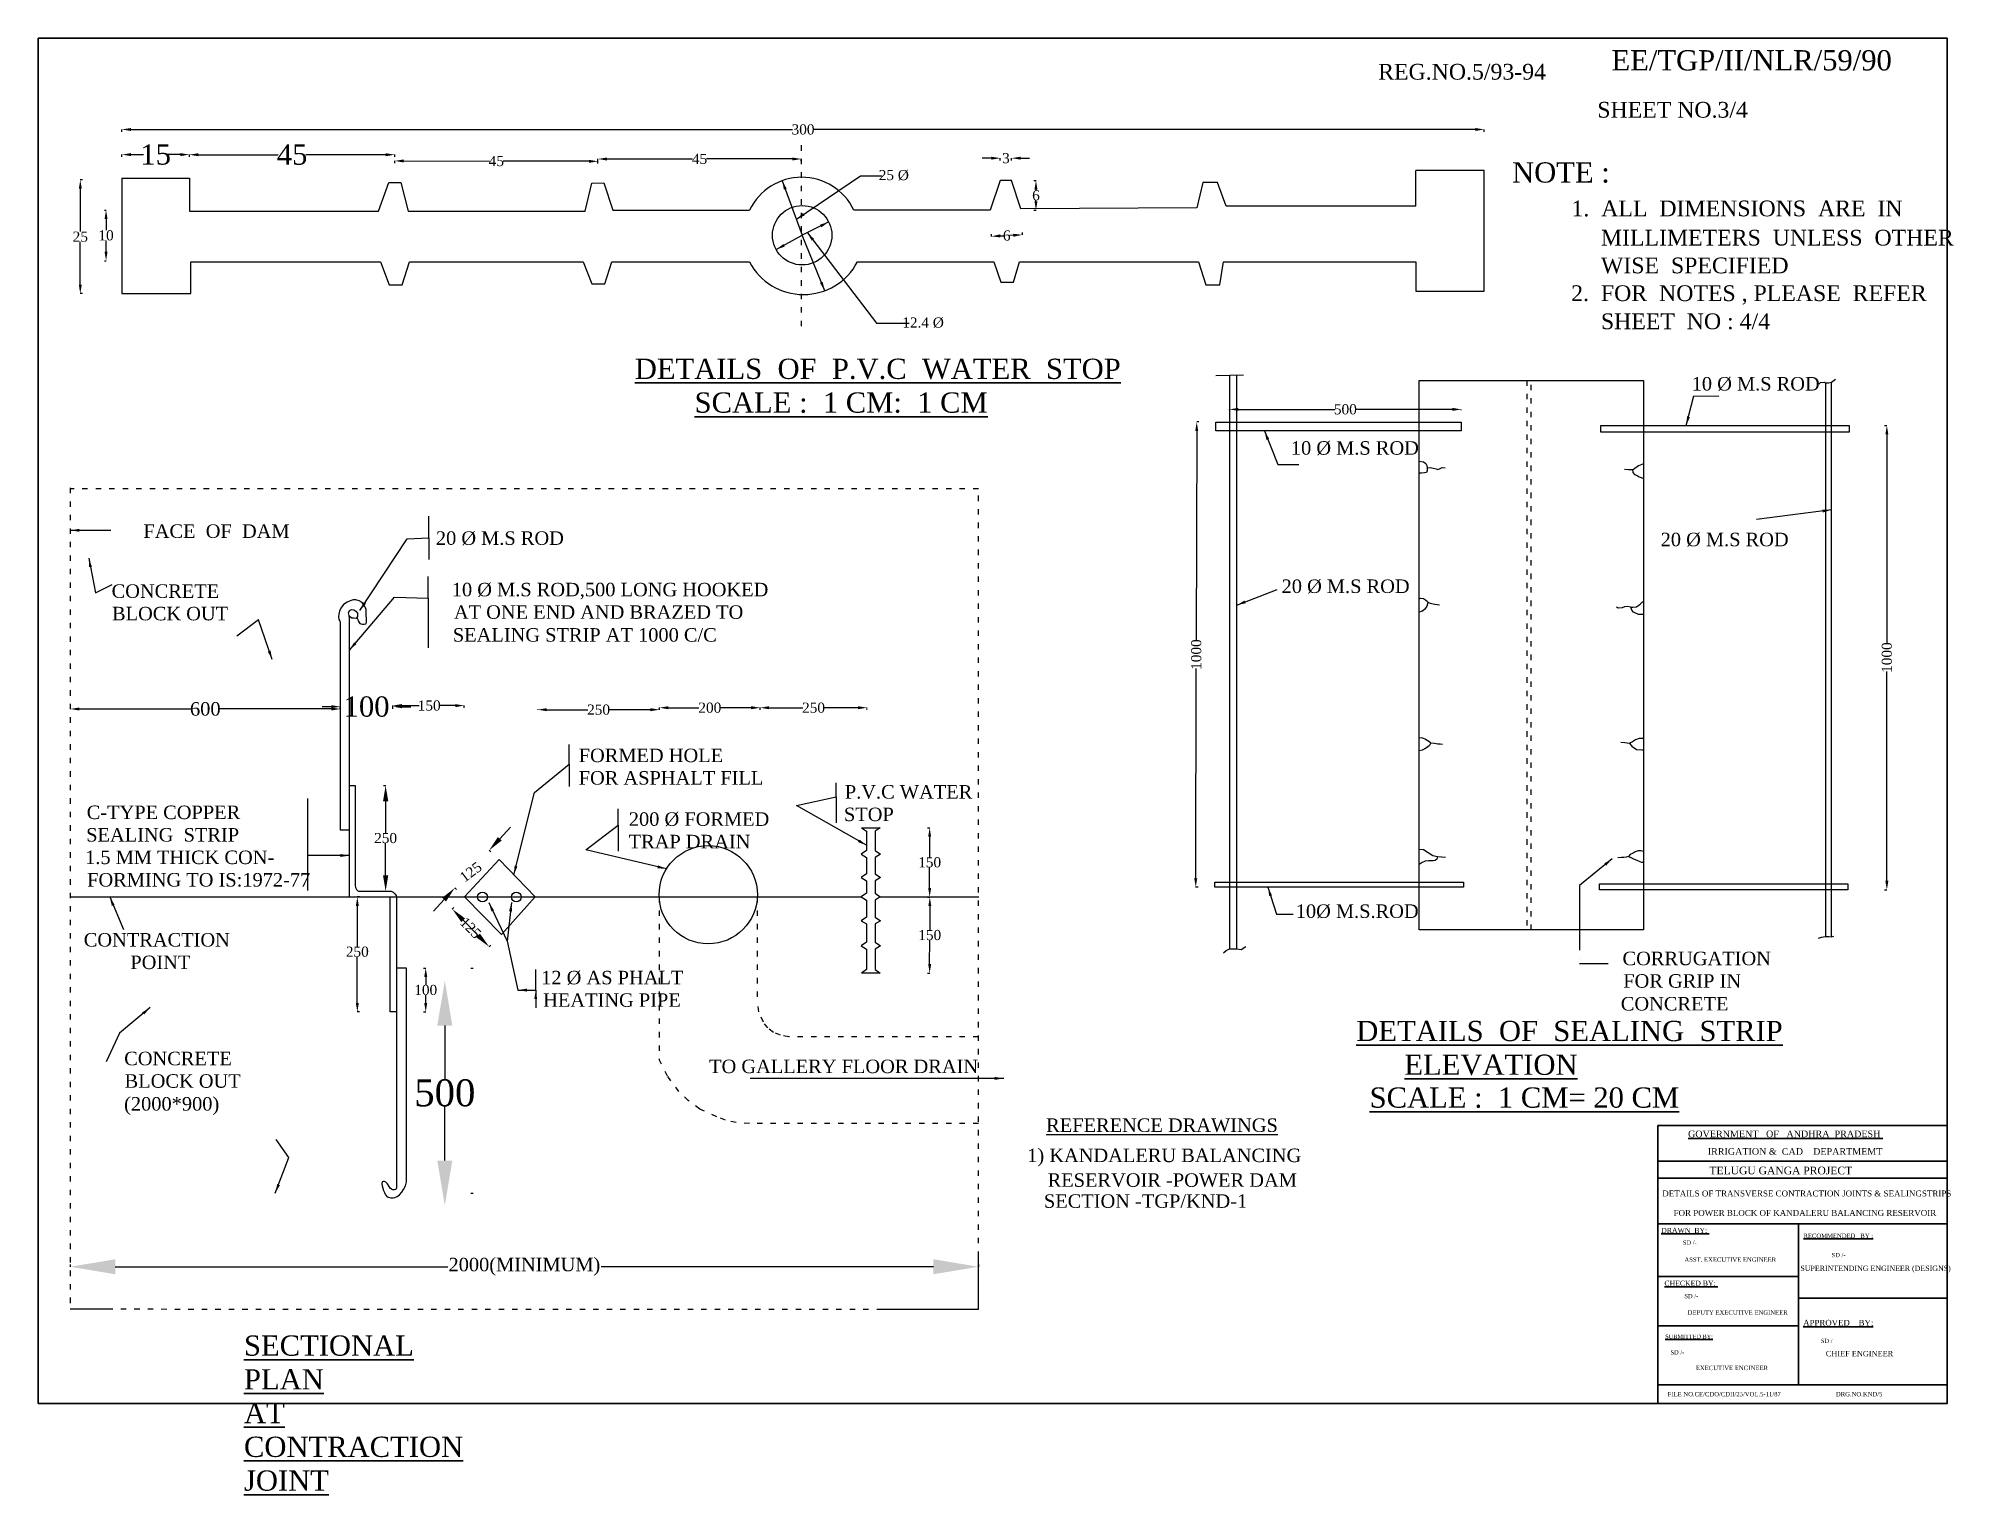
# Model space of a CAD drawing. Header units: millimetres. Extents: x 103 to 4360, y -150 to 3088.
import ezdxf

# ---------------------------------------------------------------- set-up
doc = ezdxf.new("R2010")
doc.units = ezdxf.units.MM
doc.header["$MEASUREMENT"] = 0
doc.linetypes.add('ACAD_ISO03W100', pattern=[30, 12, -18])
doc.linetypes.add('ACAD_ISO04W100', pattern=[30, 24, -3, 0, -3])
for name, color, linetype in [('DIM', 5, 'Continuous'), ('DO LINE', 3, 'Continuous'), ('DWG.LINE', 10, 'Continuous'), ('TEXT', 7, 'Continuous')]:
    doc.layers.add(name, color=color, linetype=linetype)
doc.layers.add('TITLE', color=7, linetype='Continuous', lineweight=30)
doc.styles.get("Standard").update_dxf_attribs({"font": 'times.ttf', "height": 45})
doc.dimstyles.get("Standard").update_dxf_attribs({"dimtxt": 45, "dimasz": 20, "dimexe": 0.18, "dimexo": 0.0625, "dimgap": 0.09, "dimtad": 0, "dimtih": 1, "dimtoh": 1, "dimdec": 0, "dimzin": 0, "dimdsep": 46, "dimtxsty": 'Standard', "dimcen": 300, "dimclrd": 5, "dimclre": 5, "dimclrt": 4, "dimadec": 0, "dimazin": 0, "dimtfac": 1, "dimtdec": 0, "dimtofl": 0, "dimtmove": 0, "dimatfit": 3, "dimfxl": 0, "dimtolj": 1, "dimtzin": 0, "dimarcsym": 0})

# ---------------------------------------------------------------- blocks, each defined once
blk = doc.blocks.new('*D2')
at = {"layer": 'Defpoints', "color": 0, "ltscale": 0.2}
for p in [(899.7, 1021), (899.7, 923.6), (964.4, 923.6)]:
    blk.add_point(p, dxfattribs=at)
at = {"layer": 'DIM', "color": 5, "lineweight": -2, "ltscale": 0.2}
for p, q in [((959.4, 1021), (964.6, 1021)), ((964.4, 1001), (964.4, 983.8)), ((964.4, 943.6), (964.4, 960.8)), ((959.4, 923.6), (964.6, 923.6))]:
    blk.add_line(p, q, dxfattribs=at)
at = {"layer": 'DIM', "color": 5, "ltscale": 0.2}
for points in [[(961.1, 1001), (967.8, 1001), (964.4, 1021)], [(961.1, 943.6), (967.8, 943.6), (964.4, 923.6)]]:
    blk.add_solid(points, dxfattribs=at)
at = {"layer": 'DIM', "color": 4, "ltscale": 0.2, "insert": (964.4, 972.3), "char_height": 45, "attachment_point": 5}
blk.add_mtext('\\A1;{\\H0.5x;100}', dxfattribs=at)
blk = doc.blocks.new('*D3')
at = {"layer": 'Defpoints', "color": 0, "ltscale": 0.2}
for p in [(812.4, 1179.1), (885.5, 1179.1), (885.5, 923.6)]:
    blk.add_point(p, dxfattribs=at)
at = {"layer": 'DIM', "color": 5, "lineweight": -2, "ltscale": 0.2}
for p, q in [((817.4, 1179.1), (812.3, 1179.1)), ((812.4, 1159.1), (812.4, 1068.9)), ((812.4, 943.6), (812.4, 1045.8)), ((817.4, 923.6), (812.3, 923.6))]:
    blk.add_line(p, q, dxfattribs=at)
at = {"layer": 'DIM', "color": 5, "ltscale": 0.2}
for points in [[(809.1, 1159.1), (815.8, 1159.1), (812.4, 1179.1)], [(809.1, 943.6), (815.8, 943.6), (812.4, 923.6)]]:
    blk.add_solid(points, dxfattribs=at)
at = {"layer": 'DIM', "color": 4, "ltscale": 0.2, "insert": (812.4, 1057.4), "char_height": 45, "attachment_point": 5}
blk.add_mtext('\\A1;{\\H0.5x;250}', dxfattribs=at)
blk = doc.blocks.new('*D4')
at = {"layer": 'Defpoints', "color": 0, "ltscale": 0.2}
for p in [(174.5, 1598.6), (774.6, 1598.6), (774.6, 1597)]:
    blk.add_point(p, dxfattribs=at)
at = {"layer": 'DIM', "color": 5, "lineweight": -2, "ltscale": 0.2}
for p, q in [((174.5, 1598.5), (174.5, 1596.8)), ((194.5, 1597), (443, 1597)), ((754.6, 1597), (506.1, 1597)), ((774.6, 1598.5), (774.6, 1596.8))]:
    blk.add_line(p, q, dxfattribs=at)
at = {"layer": 'DIM', "color": 5, "ltscale": 0.2}
for points in [[(194.5, 1600.3), (194.5, 1593.7), (174.5, 1597)], [(754.6, 1600.3), (754.6, 1593.7), (774.6, 1597)]]:
    blk.add_solid(points, dxfattribs=at)
at = {"layer": 'DIM', "color": 4, "ltscale": 0.2, "insert": (474.5, 1597), "char_height": 45, "attachment_point": 5}
blk.add_mtext('\\A1;{\\H0.6667x;600}', dxfattribs=at)
blk = doc.blocks.new('*D5')
at = {"layer": 'Defpoints', "color": 0, "ltscale": 0.2}
for p in [(891.5, 1597.5), (1050.1, 1604.6), (1050.1, 1597.5)]:
    blk.add_point(p, dxfattribs=at)
at = {"layer": 'DIM', "color": 5, "lineweight": -2, "ltscale": 0.2}
for p, q in [((891.5, 1599.6), (891.5, 1604.7)), ((911.5, 1604.6), (949.6, 1604.6)), ((1030.1, 1604.6), (994.6, 1604.6)), ((1050.1, 1599.6), (1050.1, 1604.7))]:
    blk.add_line(p, q, dxfattribs=at)
at = {"layer": 'DIM', "color": 5, "ltscale": 0.2}
for points in [[(911.5, 1607.9), (911.5, 1601.2), (891.5, 1604.6)], [(1030.1, 1607.9), (1030.1, 1601.2), (1050.1, 1604.6)]]:
    blk.add_solid(points, dxfattribs=at)
at = {"layer": 'DIM', "color": 4, "ltscale": 0.2, "insert": (972.1, 1604.6), "char_height": 45, "attachment_point": 5}
blk.add_mtext('\\A1;{\\H0.5x;150}', dxfattribs=at)
blk = doc.blocks.new('*D6')
at = {"layer": 'Defpoints', "color": 0, "ltscale": 0.2}
for p in [(1213.3, 1595.5), (1483.9, 1595.5), (1483.9, 1595.5)]:
    blk.add_point(p, dxfattribs=at)
at = {"layer": 'DIM', "color": 5, "lineweight": -2, "ltscale": 0.2}
for p, q in [((1213.3, 1595.5), (1213.3, 1595.7)), ((1233.3, 1595.5), (1324.6, 1595.5)), ((1463.9, 1595.5), (1372.7, 1595.5)), ((1483.9, 1595.5), (1483.9, 1595.7))]:
    blk.add_line(p, q, dxfattribs=at)
at = {"layer": 'DIM', "color": 5, "ltscale": 0.2}
for points in [[(1233.3, 1598.8), (1233.3, 1592.1), (1213.3, 1595.5)], [(1463.9, 1598.8), (1463.9, 1592.1), (1483.9, 1595.5)]]:
    blk.add_solid(points, dxfattribs=at)
at = {"layer": 'DIM', "color": 4, "ltscale": 0.2, "insert": (1348.6, 1595.5), "char_height": 45, "attachment_point": 5}
blk.add_mtext('\\A1;{\\H0.5x;250}', dxfattribs=at)
blk = doc.blocks.new('*D7')
at = {"layer": 'Defpoints', "color": 0, "ltscale": 0.2}
for p in [(1483.9, 1595.5), (1707.7, 1599.8), (1707.7, 1595.5)]:
    blk.add_point(p, dxfattribs=at)
at = {"layer": 'DIM', "color": 5, "lineweight": -2, "ltscale": 0.2}
for p, q in [((1483.9, 1595.5), (1483.9, 1600)), ((1503.9, 1599.8), (1571.7, 1599.8)), ((1687.7, 1599.8), (1619.9, 1599.8)), ((1707.7, 1595.5), (1707.7, 1600))]:
    blk.add_line(p, q, dxfattribs=at)
at = {"layer": 'DIM', "color": 5, "ltscale": 0.2}
for points in [[(1503.9, 1603.2), (1503.9, 1596.5), (1483.9, 1599.8)], [(1687.7, 1603.2), (1687.7, 1596.5), (1707.7, 1599.8)]]:
    blk.add_solid(points, dxfattribs=at)
at = {"layer": 'DIM', "color": 4, "ltscale": 0.2, "insert": (1595.8, 1599.8), "char_height": 45, "attachment_point": 5}
blk.add_mtext('\\A1;{\\H0.5x;200}', dxfattribs=at)
blk = doc.blocks.new('*D8')
at = {"layer": 'Defpoints', "color": 0, "ltscale": 0.2}
for p in [(1707.7, 1595.5), (1945, 1599.8), (1945, 1595.5)]:
    blk.add_point(p, dxfattribs=at)
at = {"layer": 'DIM', "color": 5, "lineweight": 13, "ltscale": 0.2}
for p, q in [((1707.7, 1595.5), (1707.7, 1600)), ((1945, 1595.5), (1945, 1600))]:
    blk.add_line(p, q, dxfattribs=at)
at = {"layer": 'DIM', "color": 5, "lineweight": -2, "ltscale": 0.2}
for p, q in [((1727.7, 1599.8), (1802.3, 1599.8)), ((1925, 1599.8), (1850.4, 1599.8))]:
    blk.add_line(p, q, dxfattribs=at)
at = {"layer": 'DIM', "color": 5, "ltscale": 0.2}
for points in [[(1727.7, 1603.2), (1727.7, 1596.5), (1707.7, 1599.8)], [(1925, 1603.2), (1925, 1596.5), (1945, 1599.8)]]:
    blk.add_solid(points, dxfattribs=at)
at = {"layer": 'DIM', "color": 4, "ltscale": 0.2, "insert": (1826.3, 1599.8), "char_height": 45, "attachment_point": 5}
blk.add_mtext('\\A1;{\\H0.5x;250}', dxfattribs=at)
blk = doc.blocks.new('*D9')
at = {"layer": 'Defpoints', "color": 0, "ltscale": 0.2}
for p in [(1974.2, 1333), (1974.2, 1179.1), (2084.4, 1179.1)]:
    blk.add_point(p, dxfattribs=at)
at = {"layer": 'DIM', "color": 5, "lineweight": -2, "ltscale": 0.2}
for p, q in [((2079.4, 1333), (2084.6, 1333)), ((2084.4, 1313), (2084.4, 1267.6)), ((2084.4, 1199.1), (2084.4, 1244.5)), ((2079.4, 1179.1), (2084.6, 1179.1))]:
    blk.add_line(p, q, dxfattribs=at)
at = {"layer": 'DIM', "color": 5, "ltscale": 0.2}
for points in [[(2081.1, 1313), (2087.7, 1313), (2084.4, 1333)], [(2081.1, 1199.1), (2087.7, 1199.1), (2084.4, 1179.1)]]:
    blk.add_solid(points, dxfattribs=at)
at = {"layer": 'DIM', "color": 4, "ltscale": 0.2, "insert": (2084.4, 1256.1), "char_height": 45, "attachment_point": 5}
blk.add_mtext('\\A1;{\\H0.5x;150}', dxfattribs=at)
blk = doc.blocks.new('*D10')
at = {"layer": 'Defpoints', "color": 0, "ltscale": 0.2}
for p in [(1974.7, 1179.1), (1974.4, 1010.1), (2084.4, 1009.9)]:
    blk.add_point(p, dxfattribs=at)
at = {"layer": 'DIM', "color": 5, "lineweight": -2, "ltscale": 0.2}
for p, q in [((2079.7, 1178.9), (2084.9, 1178.9)), ((2084.7, 1158.9), (2084.6, 1105.9)), ((2084.4, 1029.9), (2084.6, 1082.9)), ((2079.4, 1009.9), (2084.6, 1009.9))]:
    blk.add_line(p, q, dxfattribs=at)
at = {"layer": 'DIM', "color": 5, "ltscale": 0.2}
for points in [[(2081.4, 1158.9), (2088, 1158.9), (2084.7, 1178.9)], [(2081.1, 1029.9), (2087.8, 1029.9), (2084.4, 1009.9)]]:
    blk.add_solid(points, dxfattribs=at)
at = {"layer": 'DIM', "color": 4, "ltscale": 0.2, "insert": (2084.6, 1094.4), "char_height": 45, "attachment_point": 5}
blk.add_mtext('\\A1;{\\H0.5x;150}', dxfattribs=at)
blk = doc.blocks.new('*D11')
at = {"layer": 'Defpoints', "color": 0, "ltscale": 0.2}
for p in [(2678, 2235), (2720.7, 2234.9), (2718.4, 1200.9)]:
    blk.add_point(p, dxfattribs=at)
at = {"layer": 'DIM', "color": 5, "lineweight": -2, "ltscale": 0.2}
for p, q in [((2678, 2215), (2677, 1748.8)), ((2683, 2235), (2677.9, 2235)), ((2675.8, 1220.9), (2676.9, 1687.2)), ((2680.8, 1200.9), (2675.6, 1200.9))]:
    blk.add_line(p, q, dxfattribs=at)
at = {"layer": 'DIM', "color": 5, "ltscale": 0.2}
for points in [[(2674.7, 2215), (2681.3, 2215), (2678, 2235)], [(2672.5, 1221), (2679.2, 1220.9), (2675.8, 1200.9)]]:
    blk.add_solid(points, dxfattribs=at)
at = {"layer": 'DIM', "color": 4, "ltscale": 0.2, "insert": (2676.9, 1718), "char_height": 45, "attachment_point": 5, "rotation": 90}
blk.add_mtext('\\A1;{\\H0.5x;1000}', dxfattribs=at)
blk = doc.blocks.new('*D12')
at = {"layer": 'Defpoints', "color": 0, "ltscale": 0.2}
for p in [(2750.6, 2261.3), (3266, 2263), (3266, 2261.3)]:
    blk.add_point(p, dxfattribs=at)
at = {"layer": 'DIM', "color": 5, "lineweight": -2, "ltscale": 0.2}
for p, q in [((2750.6, 2261.3), (2750.6, 2263.1)), ((2770.6, 2263), (2984.7, 2263)), ((3246, 2263), (3031.9, 2263)), ((3266, 2261.3), (3266, 2263.1))]:
    blk.add_line(p, q, dxfattribs=at)
at = {"layer": 'DIM', "color": 5, "ltscale": 0.2}
for points in [[(2770.6, 2266.3), (2770.6, 2259.6), (2750.6, 2263)], [(3246, 2266.3), (3246, 2259.6), (3266, 2263)]]:
    blk.add_solid(points, dxfattribs=at)
at = {"layer": 'DIM', "color": 4, "ltscale": 0.2, "insert": (3008.3, 2263), "char_height": 45, "attachment_point": 5}
blk.add_mtext('\\A1;{\\H0.5x;500}', dxfattribs=at)
blk = doc.blocks.new('*D13')
at = {"layer": 'Defpoints', "color": 0, "ltscale": 0.2}
for p in [(4127.8, 2227.5), (4127.8, 1195.1), (4211.8, 1195.1)]:
    blk.add_point(p, dxfattribs=at)
at = {"layer": 'DIM', "color": 5, "lineweight": -2, "ltscale": 0.2}
for p, q in [((4206.8, 2227.5), (4212, 2227.5)), ((4211.8, 2207.5), (4211.8, 1742.1)), ((4211.8, 1215.1), (4211.8, 1680.5)), ((4206.8, 1195.1), (4212, 1195.1))]:
    blk.add_line(p, q, dxfattribs=at)
at = {"layer": 'DIM', "color": 5, "ltscale": 0.2}
for points in [[(4208.5, 2207.5), (4215.1, 2207.5), (4211.8, 2227.5)], [(4208.5, 1215.1), (4215.1, 1215.1), (4211.8, 1195.1)]]:
    blk.add_solid(points, dxfattribs=at)
at = {"layer": 'DIM', "color": 4, "ltscale": 0.2, "insert": (4211.8, 1711.3), "char_height": 45, "attachment_point": 5, "rotation": 90}
blk.add_mtext('\\A1;{\\H0.5x;1000}', dxfattribs=at)
blk = doc.blocks.new('*D14')
at = {"layer": 'Defpoints', "color": 0, "ltscale": 0.2}
for p in [(3316.8, 2885.2), (289.2, 2773.3), (3316.8, 2773.3)]:
    blk.add_point(p, dxfattribs=at)
at = {"layer": 'DIM', "color": 5, "lineweight": -2, "ltscale": 0.2}
for p, q in [((289.2, 2880.2), (289.2, 2885.4)), ((309.2, 2885.2), (1779.3, 2885.2)), ((3296.8, 2885.2), (1826.7, 2885.2)), ((3316.8, 2880.2), (3316.8, 2885.4))]:
    blk.add_line(p, q, dxfattribs=at)
at = {"layer": 'DIM', "color": 5, "ltscale": 0.2}
for points in [[(309.2, 2888.5), (309.2, 2881.9), (289.2, 2885.2)], [(3296.8, 2888.5), (3296.8, 2881.9), (3316.8, 2885.2)]]:
    blk.add_solid(points, dxfattribs=at)
at = {"layer": 'DIM', "color": 4, "ltscale": 0.2, "insert": (1803, 2885.2), "char_height": 45, "attachment_point": 5}
blk.add_mtext('\\A1;{\\H0.5x;300}', dxfattribs=at)
blk = doc.blocks.new('*D15')
at = {"layer": 'Defpoints', "color": 0, "ltscale": 0.2}
for p in [(289.2, 2829.3), (289.2, 2777.3), (439.1, 2777.3)]:
    blk.add_point(p, dxfattribs=at)
at = {"layer": 'DIM', "color": 5, "lineweight": -2, "ltscale": 0.2}
for p, q in [((289.2, 2824.3), (289.2, 2829.5)), ((309.2, 2829.3), (336.9, 2829.3)), ((419.1, 2829.3), (391.4, 2829.3)), ((439.1, 2824.3), (439.1, 2829.5))]:
    blk.add_line(p, q, dxfattribs=at)
at = {"layer": 'DIM', "color": 5, "ltscale": 0.2}
for points in [[(309.2, 2832.7), (309.2, 2826), (289.2, 2829.3)], [(419.1, 2832.7), (419.1, 2826), (439.1, 2829.3)]]:
    blk.add_solid(points, dxfattribs=at)
at = {"layer": 'DIM', "color": 4, "ltscale": 0.2, "insert": (364.2, 2829.3), "char_height": 45, "attachment_point": 5}
blk.add_mtext('\\A1;15', dxfattribs=at)
blk = doc.blocks.new('*D16')
at = {"layer": 'Defpoints', "color": 0, "ltscale": 0.2}
for p in [(1347.2, 2814.4), (895.5, 2767.5), (1347.1, 2766.6)]:
    blk.add_point(p, dxfattribs=at)
at = {"layer": 'DIM', "color": 5, "lineweight": -2, "ltscale": 0.2}
for p, q in [((895.6, 2810.3), (895.6, 2815.5)), ((915.6, 2815.3), (1106, 2814.9)), ((1327.2, 2814.5), (1136.7, 2814.8)), ((1347.1, 2809.4), (1347.2, 2814.6))]:
    blk.add_line(p, q, dxfattribs=at)
at = {"layer": 'DIM', "color": 5, "ltscale": 0.2}
for points in [[(915.6, 2818.6), (915.6, 2811.9), (895.6, 2815.3)], [(1327.2, 2817.8), (1327.2, 2811.1), (1347.2, 2814.4)]]:
    blk.add_solid(points, dxfattribs=at)
at = {"layer": 'DIM', "color": 4, "ltscale": 0.2, "insert": (1121.4, 2814.9), "char_height": 45, "attachment_point": 5}
blk.add_mtext('\\A1;{\\H0.5x;45}', dxfattribs=at)
blk = doc.blocks.new('*D17')
at = {"layer": 'Defpoints', "color": 0, "ltscale": 0.2}
for p in [(1798.9, 2819.6), (1347.1, 2766.6), (1798.9, 2766.6)]:
    blk.add_point(p, dxfattribs=at)
at = {"layer": 'DIM', "color": 5, "lineweight": -2, "ltscale": 0.2}
for p, q in [((1347.1, 2814.6), (1347.1, 2819.8)), ((1367.1, 2819.6), (1557.6, 2819.6)), ((1778.9, 2819.6), (1588.3, 2819.6)), ((1798.9, 2814.6), (1798.9, 2819.8))]:
    blk.add_line(p, q, dxfattribs=at)
at = {"layer": 'DIM', "color": 5, "ltscale": 0.2}
for points in [[(1367.1, 2822.9), (1367.1, 2816.2), (1347.1, 2819.6)], [(1778.9, 2822.9), (1778.9, 2816.2), (1798.9, 2819.6)]]:
    blk.add_solid(points, dxfattribs=at)
at = {"layer": 'DIM', "color": 4, "ltscale": 0.2, "insert": (1573, 2819.6), "char_height": 45, "attachment_point": 5}
blk.add_mtext('\\A1;{\\H0.5x;45}', dxfattribs=at)
blk = doc.blocks.new('*D18')
at = {"layer": 'Defpoints', "color": 0, "ltscale": 0.2}
for p in [(2266.4, 2821.4), (2241.4, 2771.6), (2266.4, 2771.6)]:
    blk.add_point(p, dxfattribs=at)
at = {"layer": 'DIM', "color": 5, "lineweight": -2, "ltscale": 0.2}
for p, q in [((2221.4, 2821.4), (2201.4, 2821.4)), ((2241.4, 2816.4), (2241.4, 2821.6)), ((2266.4, 2816.4), (2266.4, 2821.6)), ((2286.4, 2821.4), (2306.4, 2821.4))]:
    blk.add_line(p, q, dxfattribs=at)
at = {"layer": 'DIM', "color": 5, "ltscale": 0.2}
for points in [[(2221.4, 2824.7), (2221.4, 2818.1), (2241.4, 2821.4)], [(2286.4, 2824.7), (2286.4, 2818.1), (2266.4, 2821.4)]]:
    blk.add_solid(points, dxfattribs=at)
at = {"layer": 'DIM', "color": 4, "ltscale": 0.2, "insert": (2253.9, 2821.4), "char_height": 45, "attachment_point": 5}
blk.add_mtext('\\A1;{\\H0.5x;3}', dxfattribs=at)
blk = doc.blocks.new('*D19')
at = {"layer": 'Defpoints', "color": 0, "ltscale": 0.2}
for p in [(2266.4, 2771.6), (2266.4, 2705.8), (2320.7, 2705.8)]:
    blk.add_point(p, dxfattribs=at)
at = {"layer": 'DIM', "color": 5, "lineweight": -2, "ltscale": 0.2}
for p, q in [((2315.7, 2771.6), (2320.9, 2771.6)), ((2320.7, 2751.6), (2320.7, 2750.2)), ((2320.7, 2725.8), (2320.7, 2727.2)), ((2315.7, 2705.8), (2320.9, 2705.8))]:
    blk.add_line(p, q, dxfattribs=at)
at = {"layer": 'DIM', "color": 5, "ltscale": 0.2}
for points in [[(2317.3, 2751.6), (2324, 2751.6), (2320.7, 2771.6)], [(2317.3, 2725.8), (2324, 2725.8), (2320.7, 2705.8)]]:
    blk.add_solid(points, dxfattribs=at)
at = {"layer": 'DIM', "color": 4, "ltscale": 0.2, "insert": (2320.7, 2738.7), "char_height": 45, "attachment_point": 5}
blk.add_mtext('\\A1;{\\H0.5x;6}', dxfattribs=at)
blk = doc.blocks.new('*D20')
at = {"layer": 'Defpoints', "color": 0, "ltscale": 0.2}
for p in [(226, 2773.3), (196.7, 2520.3), (226, 2520.3)]:
    blk.add_point(p, dxfattribs=at)
at = {"layer": 'DIM', "color": 5, "lineweight": -2, "ltscale": 0.2}
for p, q in [((201.7, 2773.3), (196.5, 2773.3)), ((196.7, 2753.3), (196.7, 2658.3)), ((196.7, 2540.3), (196.7, 2635.2)), ((201.7, 2520.3), (196.5, 2520.3))]:
    blk.add_line(p, q, dxfattribs=at)
at = {"layer": 'DIM', "color": 5, "ltscale": 0.2}
for points in [[(193.4, 2753.3), (200, 2753.3), (196.7, 2773.3)], [(193.4, 2540.3), (200, 2540.3), (196.7, 2520.3)]]:
    blk.add_solid(points, dxfattribs=at)
at = {"layer": 'DIM', "color": 4, "ltscale": 0.2, "insert": (196.7, 2646.8), "char_height": 45, "attachment_point": 5}
blk.add_mtext('\\A1;{\\H0.5x;25}', dxfattribs=at)
blk = doc.blocks.new('*D21')
at = {"layer": 'Defpoints', "color": 0, "ltscale": 0.2}
for p in [(250.4, 2706.2), (250.4, 2593.5), (254, 2593.5)]:
    blk.add_point(p, dxfattribs=at)
at = {"layer": 'DIM', "color": 5, "lineweight": -2, "ltscale": 0.2}
for p, q in [((250.5, 2706.2), (254.1, 2706.2)), ((254, 2686.2), (254, 2661.4)), ((254, 2613.5), (254, 2638.3)), ((250.5, 2593.5), (254.1, 2593.5))]:
    blk.add_line(p, q, dxfattribs=at)
at = {"layer": 'DIM', "color": 5, "ltscale": 0.2}
for points in [[(250.6, 2686.2), (257.3, 2686.2), (254, 2706.2)], [(250.6, 2613.5), (257.3, 2613.5), (254, 2593.5)]]:
    blk.add_solid(points, dxfattribs=at)
at = {"layer": 'DIM', "color": 4, "ltscale": 0.2, "insert": (254, 2649.8), "char_height": 45, "attachment_point": 5}
blk.add_mtext('\\A1;{\\H0.5x;10}', dxfattribs=at)
blk = doc.blocks.new('*D22')
at = {"layer": 'Defpoints', "color": 0, "ltscale": 0.2}
for p in [(439.1, 2824.3), (895.6, 2829.1), (895.6, 2824.3)]:
    blk.add_point(p, dxfattribs=at)
at = {"layer": 'DIM', "color": 5, "lineweight": -2, "ltscale": 0.2}
for p, q in [((439.1, 2824.4), (439.1, 2829.3)), ((459.1, 2829.1), (636.8, 2829.1)), ((875.6, 2829.1), (698, 2829.1)), ((895.6, 2824.4), (895.6, 2829.3))]:
    blk.add_line(p, q, dxfattribs=at)
at = {"layer": 'DIM', "color": 5, "ltscale": 0.2}
for points in [[(459.1, 2832.4), (459.1, 2825.8), (439.1, 2829.1)], [(875.6, 2832.4), (875.6, 2825.8), (895.6, 2829.1)]]:
    blk.add_solid(points, dxfattribs=at)
at = {"layer": 'DIM', "color": 4, "ltscale": 0.2, "insert": (667.4, 2829.1), "char_height": 45, "attachment_point": 5}
blk.add_mtext('\\A1;45', dxfattribs=at)
blk = doc.blocks.new('*D23')
at = {"layer": 'Defpoints', "color": 0, "ltscale": 0.2}
for p in [(774.6, 1596.8), (891.5, 1602.1), (891.5, 1596.8)]:
    blk.add_point(p, dxfattribs=at)
at = {"layer": 'DIM', "color": 5, "lineweight": -2, "ltscale": 0.2}
for p, q in [((754.6, 1602.1), (734.6, 1602.1)), ((774.6, 1597.1), (774.6, 1602.3)), ((891.5, 1597.1), (891.5, 1602.3)), ((911.5, 1602.1), (931.5, 1602.1))]:
    blk.add_line(p, q, dxfattribs=at)
at = {"layer": 'DIM', "color": 5, "ltscale": 0.2}
for points in [[(754.6, 1605.5), (754.6, 1598.8), (774.6, 1602.1)], [(911.5, 1605.5), (911.5, 1598.8), (891.5, 1602.1)]]:
    blk.add_solid(points, dxfattribs=at)
at = {"layer": 'DIM', "color": 4, "ltscale": 0.2, "insert": (833, 1602.1), "char_height": 45, "attachment_point": 5}
blk.add_mtext('\\A1;100', dxfattribs=at)

msp = doc.modelspace()

# ---------------------------------------------------------------- linework, layer by layer
at = {"layer": 'DIM', "color": 5, "ltscale": 0.2}
for p, q in [((2221.1, 2652.7), (2221.4, 2647.5)), ((2241.4, 2648.7), (2248.7, 2649)), ((2270.2, 2650), (2262.8, 2649.7)), ((2289.9, 2656), (2290.2, 2650.8)), ((870.3, 1426.6), (875.5, 1426.6)), ((875.3, 1391.6), (875.3, 1321.5)), ((1129, 1308.6), (1152.6, 1334.4)), ((875.3, 1226.9), (875.3, 1298.5)), ((1109.1, 1279.4), (1105.3, 1282.9)), ((1032.6, 1195.7), (1028.8, 1199.2)), ((870.3, 1191.9), (875.5, 1191.9)), ((1005.3, 1173.3), (981.7, 1147.4)), ((1027, 1155.8), (1023.2, 1152.2)), ((1047.8, 1127.3), (1080.8, 1093.6)), ((1108.8, 1072.1), (1105.1, 1068.5)), ((1064.6, 1021), (1069.8, 1021)), ((1006.9, 893.4), (1006.9, 774)), ((1006.9, 593.3), (1006.9, 712.8)), ((1064.6, 520.9), (1069.8, 520.9)), ((174.5, 362.2), (174.5, 357)), ((274.5, 357.2), (1013.5, 357.2)), ((2092.9, 357.2), (1354, 357.2)), ((2192.9, 362.2), (2192.9, 357))]:
    msp.add_line(p, q, dxfattribs=at)
at = {"layer": 'DIM', "linetype": 'ACAD_ISO04W100', "ltscale": 6}
msp.add_lwpolyline([(3528.5, 1031.1), (3592.2, 1031.1)], dxfattribs=at)
at = {"layer": 'DIM', "ltscale": 0.2}
msp.add_lwpolyline([(1966.9, 262.9), (2192.9, 262.9), (2192.9, 379.3)], dxfattribs=at)
at = {"layer": 'DIM', "color": 5, "ltscale": 0.2}
for points in [[(2241.2, 2652), (2241.5, 2645.3), (2221.4, 2647.7)], [(2270.1, 2653.4), (2270.4, 2646.7), (2290.2, 2651)], [(869.5, 1391.6), (881.2, 1391.6), (875.3, 1426.6)], [(1124.7, 1312.5), (1133.3, 1304.7), (1105.4, 1282.8)], [(869.5, 1226.9), (881.2, 1226.9), (875.3, 1191.9)], [(1001, 1177.2), (1009.6, 1169.3), (1028.9, 1199.1)], [(1052, 1131.4), (1043.7, 1123.2), (1023.4, 1152.3)], [(1085, 1097.7), (1076.6, 1089.6), (1105.3, 1068.6)], [(990.2, 893.4), (1023.5, 893.4), (1006.9, 993.4)], [(990.2, 593.3), (1023.5, 593.3), (1006.9, 493.3)], [(274.5, 373.8), (274.5, 340.5), (174.5, 357.2)], [(2092.9, 373.8), (2092.9, 340.5), (2192.9, 357.2)]]:
    msp.add_solid(points, dxfattribs=at)
at = {"layer": 'DO LINE', "linetype": 'ACAD_ISO03W100'}
for points in [[(1798.9, 2850), (1798.9, 2447)], [(3411.4, 2327.4), (3411.4, 1105.9)], [(3421.5, 1105.9), (3421.5, 2327.4)], [(174.5, 2088.5), (174.5, 263.3)], [(2192.9, 379.3), (2192.9, 2086.6), (174.5, 2086.6)], [(1483.3, 1179.1), (1483.3, 818.1)], [(1701.4, 1179.1), (1701.4, 945.9)], [(1771.6, 868.1), (1752.6, 871.8), (1737.3, 878.2), (1724.8, 888), (1715, 900.8), (1704.9, 924), (1701.4, 945.9)], [(2192.9, 868.1), (1771.6, 868.1)], [(1683.8, 675.6), (1654.4, 678), (1630.4, 682.9), (1611.4, 690.6), (1573.5, 707.5), (1548, 726.8), (1527.2, 746.4), (1502, 780.8), (1483.3, 818.1)], [(2192.9, 675.6), (1683.8, 675.6)], [(256.7, 263.3), (1966.9, 262.9)]]:
    msp.add_lwpolyline(points, dxfattribs=at)
at = {"layer": 'DWG.LINE', "ltscale": 0.2}
for p, q in [((3316.8, 2793.7), (3164.9, 2793.7)), ((3316.8, 2526), (3316.8, 2793.7)), ((2227.2, 2590.8), (2242.5, 2546)), ((2270.7, 2546), (2284, 2590.8)), ((2284, 2590.8), (2284, 2590.8)), ((2284, 2590.8), (2681.8, 2590.8)), ((2681.8, 2590.8), (2698.4, 2540.1)), ((2729.4, 2540.1), (2737.5, 2590.8)), ((2737.5, 2590.8), (3164.9, 2590.8)), ((3164.9, 2590.8), (3164.9, 2526)), ((2242.5, 2546), (2270.7, 2546)), ((2698.4, 2540.1), (2729.4, 2540.1)), ((3164.9, 2526), (3316.8, 2526)), ((1932.9, 1333), (1974.2, 1333)), ((1974.4, 1010.1), (1932.8, 1010.1))]:
    msp.add_line(p, q, dxfattribs=at)
for points in [[(289.2, 2777.3), (439.1, 2777.3), (439.1, 2703.6), (859.8, 2703.6), (882.1, 2767.5), (909, 2767.5), (925.2, 2703.6), (1318.9, 2703.6), (1333.7, 2766.2), (1360.5, 2766.9), (1380.6, 2706), (1684.3, 2706)], [(289.2, 2777.3), (289.2, 2520.3), (442.6, 2520.3), (442.6, 2590.8), (863.8, 2590.8)], [(3164.9, 2714.5), (2743.6, 2714.5), (2724.1, 2767.4), (2691.2, 2767.4), (2678.4, 2711), (2287.4, 2709.1), (2266.4, 2771.6), (2241.4, 2771.6), (2218.6, 2705.8), (1915.9, 2705.9)], [(3164.9, 2714.5), (3164.9, 2793.7)], [(863.8, 2590.8), (883.4, 2540), (911.8, 2540), (928.6, 2590.8), (1314.5, 2590.8), (1333.8, 2541.9), (1362.3, 2541.9), (1377.8, 2590.8), (1684, 2590.8)], [(1923.9, 2590.8), (2227.2, 2590.8)], [(2720.1, 2338.3), (2781.8, 2340)], [(2750.6, 2339.1), (2750.6, 1064)], [(2766.8, 1064), (2766.8, 2339.6)], [(4060.9, 2319.1), (4064.3, 2322.4), (4072.2, 2323.2), (4075.4, 2322.1), (4082.4, 2322), (4088.5, 2323.8), (4097.5, 2330)], [(4075.4, 2322.1), (4075.4, 1091.2)], [(4088.5, 1090.2), (4088.5, 2323.8)], [(3172, 2148.2), (3181.9, 2146.3), (3187, 2142.9), (3189.4, 2138.6), (3190.3, 2133.1), (3190.3, 2127.1), (3188.6, 2122.8), (3183.9, 2121.6), (3177.4, 2121.4), (3172, 2121.4)], [(3190.3, 2133.1), (3197.7, 2133.6), (3203.7, 2132.6), (3210, 2131.2), (3213.8, 2129.7), (3218.8, 2131.7), (3223.4, 2133.8), (3229.8, 2133.3)], [(3670.9, 2141.7), (3659.7, 2137.4), (3648.6, 2129.7), (3644.7, 2128.6), (3637.9, 2128.3), (3628.7, 2129.3)], [(3646.7, 2129.1), (3647.1, 2122.7), (3651.1, 2118.6), (3656.6, 2116.1), (3661.1, 2113.2), (3665.8, 2111.9), (3670.9, 2109.5)], [(971.3, 1977.2), (971.3, 2025.4)], [(971.3, 1977.2), (971.3, 1929.1)], [(970.2, 1843.7), (970.2, 1891.5)], [(811.2, 1800.2), (813.6, 1795.9), (814.5, 1792.7), (816.2, 1789), (818.2, 1787.2), (820.1, 1786.6), (823.7, 1785.9), (827.7, 1785.5), (831.2, 1786.3), (832.6, 1789.3), (833, 1793.1), (832.4, 1810), (831.7, 1818), (828.8, 1825), (826.4, 1829.5), (822.9, 1833.8), (816.5, 1837.1), (809.3, 1839.5), (802.9, 1839.4), (796.8, 1837.1), (790.1, 1834.4), (781.5, 1829), (775.4, 1821.2), (772.6, 1814.2), (771.3, 1807.9), (770.8, 1801.5), (771.4, 1796), (773.7, 1792.2), (774.6, 1790.6), (774.6, 1328.2), (794.9, 1328.2)], [(970.2, 1843.7), (970.2, 1732.7)], [(3172, 1842.2), (3176.2, 1843.4), (3181.9, 1842.8), (3186.1, 1839.8), (3191.1, 1835.6), (3191.7, 1834.7), (3190.7, 1830.6), (3189.3, 1825.9), (3186.7, 1821.3), (3184, 1818.1), (3178.1, 1813.9), (3172, 1811.9)], [(3191.7, 1834.7), (3197.1, 1832.5), (3207.5, 1829.8), (3217.8, 1828.6)], [(3670.9, 1806.8), (3660.1, 1807.3), (3649, 1812.1), (3645.2, 1816.7), (3642.8, 1823.4), (3646.9, 1823.4), (3655, 1824.4), (3663.2, 1829.7), (3669, 1835), (3670.9, 1835)], [(794.9, 1179.1), (794.9, 1799.8), (794.4, 1804.8), (792.7, 1810.6), (795, 1815.9), (799.7, 1818.1), (804.7, 1817.6), (809.1, 1814.8), (812.5, 1809.8), (812.5, 1802.3), (810, 1798.1), (804.7, 1798.7), (800.5, 1799), (794.7, 1802.3)], [(3642.8, 1823.4), (3636, 1825.1), (3629, 1824.1), (3623.5, 1821.7), (3614.8, 1821.2), (3610.7, 1823.6)], [(3172, 1533.8), (3180.1, 1533.2), (3186.5, 1529.7), (3193.5, 1525.4), (3198.3, 1522), (3206.1, 1520.7), (3213.5, 1519.5), (3219.1, 1519.2), (3224.4, 1518.8)], [(1283.2, 1474.5), (1283.2, 1518.2)], [(3198.3, 1522), (3195, 1516.1), (3191, 1512.4), (3185.3, 1508.8), (3178.8, 1505.7), (3172, 1503.8)], [(3670.9, 1531.1), (3661.4, 1531.6), (3653.4, 1528.5), (3646.8, 1524.3), (3642, 1521.8), (3640.1, 1520.6), (3629.8, 1521.8), (3620.3, 1522.5)], [(3640.1, 1520.6), (3644.9, 1514.6), (3650.1, 1510.9), (3655.6, 1507.2), (3667, 1506.3), (3670.9, 1506.3)], [(1283.2, 1474.5), (1283.2, 1424.8)], [(794.9, 1426.6), (807.7, 1426.6), (807.7, 1204), (808.3, 1201.3), (809.2, 1198.7), (810.5, 1196), (812, 1194.4), (813.4, 1193), (815.3, 1191.9), (887.5, 1191.9), (891.8, 1190), (895.9, 1186.4), (898.4, 1182.6), (899.7, 1179.1)], [(1876.4, 1401.9), (1876.4, 1433.1)], [(702, 1398.4), (702, 1193.5)], [(1392, 1338.6), (1392, 1375.4)], [(1876.4, 1401.9), (1876.4, 1344.2)], [(1392, 1338.6), (1392, 1281.3)], [(1932.9, 1333), (1932.9, 1333), (1944, 1325.5), (1944, 1282.4), (1932.3, 1274), (1944, 1266.8), (1944, 1230.4), (1932.3, 1222.1), (1944, 1214.9), (1944, 1187.4), (1932.4, 1179.1), (1944, 1171.9), (1944, 1134.6), (1932.3, 1126.2), (1944, 1119.1), (1944, 1078.8), (1932.3, 1070.5), (1944, 1063.3), (1944, 1018.2), (1932.8, 1010.1)], [(1974.2, 1333), (1974.2, 1333), (1963.2, 1325.5), (1963.2, 1282.4), (1974.8, 1274), (1963.2, 1266.8), (1963.2, 1230.4), (1974.8, 1222.1), (1963.2, 1214.9), (1963.2, 1187.4), (1974.7, 1179.1), (1963.2, 1171.9), (1963.2, 1134.6), (1974.8, 1126.2), (1963.2, 1119.1), (1963.2, 1078.8), (1974.8, 1070.5), (1963.2, 1063.3), (1963.2, 1018.2), (1974.4, 1010.1)], [(3172, 1285.3), (3181.6, 1284.5), (3192.1, 1277.7), (3202.9, 1271.7), (3213.4, 1268.9), (3230.7, 1267.5)], [(3670.9, 1280.6), (3665.7, 1281.7), (3658.9, 1281.7), (3652.5, 1279.5), (3648, 1276.7), (3641.3, 1273.6), (3637.5, 1269.4), (3632.4, 1267.5), (3627.4, 1266.6), (3621.8, 1266.6), (3614, 1266.2)], [(1050.8, 1179.1), (1127.3, 1262.8), (1207.9, 1179.1), (1132.6, 1095.4), (1050.8, 1179.1)], [(3207.7, 1260.4), (3203.2, 1259.8), (3198.7, 1259.8), (3193.3, 1259.6), (3185.9, 1259), (3178.8, 1255.9), (3172, 1251.6)], [(3213.1, 1269.2), (3211.4, 1263.5), (3207.7, 1260.4)], [(3637.5, 1269.4), (3642.6, 1267.1), (3650.1, 1263.4), (3655.8, 1260.8), (3662.7, 1258.2), (3666.4, 1256.7), (3670.9, 1256.7)], [(174.5, 1179.1), (1932.4, 1179.1)], [(899.7, 1179.1), (899.7, 540.2), (899.4, 532.9), (898, 528.9), (895.1, 527.9), (891.2, 527.9), (888.1, 529.4), (885.5, 532.2), (883, 535.7), (879.1, 541.2), (875.4, 544.9), (873.1, 546.4), (870.4, 546.8), (867.3, 545.8), (867.2, 542.4), (867.7, 537.2), (869.1, 531.5), (870.7, 526.9), (872.7, 521.9), (875.3, 517.1), (878.7, 512.9), (882, 511.5), (886.8, 510.5), (892.3, 510.3), (896, 510.8), (900.9, 513.2), (906.5, 517.3), (911.2, 522.8), (915.2, 528.9), (919.4, 537.1), (921.5, 545.8), (921.9, 551.1), (921.9, 1021), (899.7, 1021)], [(899.7, 923.6), (885.5, 923.6), (885.5, 1179.1)], [(1974.7, 1179.1), (2194, 1179.1)], [(2737.6, 1055.2), (2743.5, 1060.2), (2750.6, 1064), (2766.8, 1064), (2776.4, 1062.6), (2787.1, 1069.1)], [(4059.6, 1087.8), (4066.7, 1090), (4075.4, 1091.2), (4083.1, 1091), (4088.5, 1090.2), (4093.7, 1091.8)], [(174.5, 263.3), (256.7, 263.3)]]:
    msp.add_lwpolyline(points, dxfattribs=at)
for points in [[(3172, 2327.4), (3670.9, 2327.4), (3670.9, 1105.9), (3172, 1105.9)], [(2720.7, 2234.9), (3266, 2234.9), (3266, 2215), (2720.7, 2215)], [(3576.1, 2227.5), (4127.8, 2227.5), (4127.8, 2212.1), (3576.1, 2212.1)], [(2718.4, 1212.3), (3270.7, 1212.3), (3270.7, 1200.9), (2718.4, 1200.9)], [(3572.8, 1208.7), (4125.3, 1208.7), (4125.3, 1195.1), (3572.8, 1195.1)]]:
    msp.add_lwpolyline(points, close=True, dxfattribs=at)
for centre, radius in [((1801.1, 2650), 66), ((1592.3, 1184.1), 109.2), ((1090.6, 1179.1), 10.9), ((1165.9, 1179.1), 10.9)]:
    msp.add_circle(centre, radius, dxfattribs=at)
for centre, radius, start, end in [((1800.1, 2650.6), 128.3, 25.5383, 154.4311), ((1803.9, 2653.6), 135.4, 207.6492, 332.3508)]:
    msp.add_arc(centre, radius, start, end, dxfattribs=at)
at = {"layer": 'TITLE', "lineweight": 30}
for p, q in [((3702.9, 670.8), (4346, 670.8)), ((4346, 670.8), (4346, 53.5)), ((3702.9, 591.7), (4346, 591.7)), ((3702.9, 554), (4346, 554)), ((3702.9, 452.7), (4346, 452.7)), ((3704.3, 335.6), (4017, 335.6)), ((3702.9, 226.2), (4015.7, 226.2)), ((4346, 94.5), (3702.9, 94.5)), ((3702.9, 53.5), (4346, 53.5))]:
    msp.add_line(p, q, dxfattribs=at)
at = {"layer": 'TITLE', "ltscale": 0.2}
msp.add_lwpolyline([(103.4, 3087.9), (4346, 3087.9), (4346, 53.5), (103.4, 53.5)], close=True, dxfattribs=at)
at = {"layer": 'TITLE'}
msp.add_lwpolyline([(3702.9, 53.5), (3702.9, 670.8)], dxfattribs=at)
at = {"layer": 'TITLE', "lineweight": 30}
for points in [[(4015.7, 452.7), (4015.7, 94.5)], [(4015.7, 287.3), (4346, 287.3)]]:
    msp.add_lwpolyline(points, dxfattribs=at)

# ---------------------------------------------------------------- texts
at = {"layer": 'DIM', "color": 4, "ltscale": 0.2, "attachment_point": 5}
for s, insert, char_height in [('\\A1;{\\H0.5x;25 \\A0;Ø}', (2004.7, 2783.4), 45), ('\\A1;{\\H0.5x;6}', (2255.8, 2649.4), 45), ('\\A1;{\\H0.5x;12.4 \\A0;Ø}', (2069.7, 2455.6), 45), ('\\A1;{\\H0.5x;250}', (875.3, 1310), 45), ('\\A1;{\\H0.5x;500}', (1006.9, 743.4), 120), ('\\A1;2000(MINIMUM)', (1183.7, 357.2), 30)]:
    msp.add_mtext(s, dxfattribs=dict(at, insert=insert, char_height=char_height))
at = {"layer": 'DIM', "color": 4, "ltscale": 0.2, "char_height": 45, "attachment_point": 5}
for insert, rotation in [((1064.5, 1234.7), 36.8381), ((1064.3, 1110.5), 314.3646)]:
    msp.add_mtext('\\A1;{\\H0.5x;125}', dxfattribs=dict(at, insert=insert, rotation=rotation))
at = {"layer": 'TEXT', "linetype": 'ACAD_ISO04W100'}
for s, height, p in [('REG.NO.5/93-94', 35.001, (3081.2, 2996)), ('EE/TGP/II/NLR/59/90', 45, (3599.8, 3016.5)), ('SHEET NO.3/4', 35.001, (3568.2, 2911.5)), ('NOTE :', 45, (3378.9, 2767.2)), ('1.  ALL  DIMENSIONS  ARE  IN', 35.001, (3510.9, 2692.2)), ('               MILLIMETERS  UNLESS  OTHER', 35.001, (3378, 2627.2)), ('               WISE  SPECIFIED', 35.001, (3378, 2565.5)), ('          2.  FOR  NOTES , PLEASE  REFER', 35.001, (3378, 2503.8)), ('               SHEET  NO : 4/4', 35.001, (3378, 2441.3)), ('10 Ø M.S ROD', 30, (3778, 2304.9)), ('10 Ø M.S ROD', 30, (2887.2, 2162.3)), ('FACE  OF  DAM', 30, (337, 1977.4)), ('20 Ø M.S ROD', 30, (987, 1961.9)), ('20 Ø M.S ROD', 30, (3709, 1958.8)), ('CONCRETE', 30, (266.3, 1844.1)), ('10 Ø M.S ROD,500 LONG HOOKED', 30, (1022.3, 1847.5)), ('20 Ø M.S ROD', 30, (2866.6, 1854.9)), ('BLOCK OUT', 30, (267.2, 1794.1)), ('AT ONE END AND BRAZED TO', 30, (1027.1, 1797.5)), ('SEALING STRIP AT 1000 C/C', 30, (1024.7, 1746.7)), ('FORMED HOLE', 30, (1304.4, 1478.9)), ('FOR ASPHALT FILL', 30, (1304.4, 1428.9)), ('P.V.C WATER', 30, (1895.9, 1397.8)), ('C-TYPE COPPER', 30, (211, 1352.3)), ('200 Ø FORMED', 30, (1415.8, 1337.3)), ('STOP', 30, (1893.9, 1347.8)), ('SEALING  STRIP', 30, (209.8, 1302.3)), ('1.5 MM THICK CON-', 30, (207.4, 1252.3)), ('TRAP DRAIN', 30, (1415.4, 1287.3)), ('FORMING TO IS:1972-77', 30, (211.9, 1202.3)), ('10%%C M.S.ROD', 30, (2898, 1132.6)), ('CONTRACTION', 30, (204.4, 1068.9)), ('         POINT', 30, (206, 1018.9)), ('CORRUGATION', 30, (3624.3, 1027.5)), ('12 Ø AS PHALT', 30, (1221, 985)), ('FOR GRIP IN ', 30, (3625.9, 977.5)), ('HEATING PIPE', 30, (1225.4, 935)), ('CONCRETE', 30, (3620.5, 926.8)), ('CONCRETE', 30, (294.3, 805.1)), ('TO GALLERY FLOOR DRAIN', 30, (1594.2, 787.6)), ('BLOCK OUT', 30, (295.2, 755.1)), ('(2000*900)', 30, (294.1, 704.3)), ('%%UREFERENCE DRAWINGS', 30, (2343.4, 656.9)), ('1) KANDALERU BALANCING', 30, (2301.2, 589.8)), ('RESERVOIR -POWER DAM', 30, (2346.6, 534.9)), ('SECTION -TGP/KND-1', 30, (2338.3, 488.2))]:
    msp.add_text(s, height=height, dxfattribs=at).set_placement(p)
at = {"layer": 'TITLE'}
for s, p in [('%%UDETAILS  OF  P.V.C  WATER  STOP', (1429.1, 2330.7)), ('%%USCALE :  1 CM:  1 CM', (1561.9, 2255.7)), ('%%UDETAILS  OF  SEALING  STRIP', (3032.5, 858.8)), ('%%UELEVATION', (3139.4, 783.8)), ('%%USCALE :  1 CM= 20 CM', (3062.2, 710.8))]:
    msp.add_text(s, height=45, dxfattribs=at).set_placement(p)
at = {"layer": 'TITLE', "lineweight": 30}
for s, height, p in [('%%UGOVERNMENT   OF   ANDHRA  PRADESH ', 14.81, (3769.9, 645)), ('IRRIGATION &  CAD    DEPARTMEMT ', 14.81, (3813.6, 606.1)), ('TELUGU GANGA PROJECT', 17.036, (3817.4, 562.6)), ('DETAILS OF TRANSVERSE CONTRACTION JOINTS & SEALINGSTRIPS', 13.2, (3712.6, 513.5)), (' FOR POWER BLOCK OF KANDALERU BALANCING RESERVOIR', 13.2, (3732.7, 470.2)), ('%%UDRAWN  BY; ', 11.249, (3710.3, 432.4)), ('%%URECOMMENDED   BY :', 9.654, (4026.4, 421.1)), ('SD /-', 9.42, (3758.4, 406.2)), ('SD /-', 9.42, (4089, 378.5)), ('ASST. EXECUTIVE ENGINEER', 9.667, (3761.9, 368.2)), ('SUPERINTENDING ENGINEER (DESIGNS)', 11.519, (4019.5, 348)), ('%%UCHECKED BY: ', 11.249, (3717.4, 314.9)), ('SD /-', 9.42, (3761.7, 287.2)), ('DEPUTY EXECUTIVE ENGINEER', 9.667, (3769, 250.7)), ('%%UAPPROVED    BY;', 12.98, (4025.9, 226.2)), ('%%USUBMITTED BY;', 9.086, (3719.3, 197.5)), ('SD /-', 9.42, (3730.9, 162.1)), ('SD /', 9.42, (4065, 187.6)), ('EXECUTIVE ENGINEER', 9.667, (3787.3, 127.4)), ('CHIEF ENGINEER', 12.052, (4076.1, 158.1)), ('FILE NO.CE/CDO/CDII/25/VOL.5-11/87', 9.667, (3724.7, 69.2)), ('DRG.NO.KND/5', 9.667, (4098.6, 69.2))]:
    msp.add_text(s, height=height, dxfattribs=at).set_placement(p)
at = {"layer": 'TITLE', "ltscale": 0.2, "insert": (560.5, 204.5), "char_height": 45, "width": 0.44, "attachment_point": 1}
msp.add_mtext('{\\LSECTIONAL  PLAN  AT  CONTRACTION  JOINT}', dxfattribs=at)

# ---------------------------------------------------------------- dimensions: what is measured, and where the dimension line sits
at = {"layer": 'DIM', "ltscale": 0.2}
for base, p1, p2, angle, text, picture, middle in [((3316.8, 2885.2), (289.2, 2773.3), (3316.8, 2773.3), 0, '{\\H0.5x;300}', '*D14', (1803, 2885.2)), ((1050.1, 1604.6), (891.5, 1597.5), (1050.1, 1597.5), 0, '{\\H0.5x;150}', '*D5', (972.1, 1604.6)), ((1707.7, 1599.8), (1483.9, 1595.5), (1707.7, 1595.5), 0, '{\\H0.5x;200}', '*D7', (1595.8, 1599.8)), ((812.4, 1179.1), (885.5, 923.6), (885.5, 1179.1), 90, '{\\H0.5x;250}', '*D3', (812.4, 1057.4))]:
    dim = msp.add_linear_dim(base=base, p1=p1, p2=p2, angle=angle, text=text, dimstyle='Standard', dxfattribs=at)
    dim.commit()
    dim.dimension.update_dxf_attribs({"geometry": picture, "text_midpoint": middle, "dimtype": 161})
for p1, p2, distance, text, picture, middle in [((439.1, 2777.3), (289.2, 2777.3), -52.1, '15', '*D15', (364.2, 2829.3)), ((439.1, 2824.3), (895.6, 2824.3), 4.8, '45', '*D22', (667.4, 2829.1)), ((895.5, 2767.5), (1347.1, 2766.6), 47.8, '{\\H0.5x;45}', '*D16', (1121.4, 2814.9)), ((1347.1, 2766.6), (1798.9, 2766.6), 53, '{\\H0.5x;45}', '*D17', (1573, 2819.6)), ((2241.4, 2771.6), (2266.4, 2771.6), 49.8, '{\\H0.5x;3}', '*D18', (2253.9, 2821.4)), ((226, 2773.3), (226, 2520.3), -29.3, '{\\H0.5x;25}', '*D20', (196.7, 2646.8)), ((2266.4, 2771.6), (2266.4, 2705.8), 54.3, '{\\H0.5x;6}', '*D19', (2320.7, 2738.7)), ((250.4, 2706.2), (250.4, 2593.5), 3.5, '{\\H0.5x;10}', '*D21', (254, 2649.8)), ((2750.6, 2261.3), (3266, 2261.3), 1.7, '{\\H0.5x;500}', '*D12', (3008.3, 2263)), ((174.5, 1598.6), (774.6, 1598.6), -1.6, '{\\H0.6667x;<>}', '*D4', (474.5, 1597)), ((774.6, 1596.8), (891.5, 1596.8), 5.3, '100', '*D23', (833, 1602.1)), ((1213.3, 1595.5), (1483.9, 1595.5), 0, '{\\H0.5x;250}', '*D6', (1348.6, 1595.5)), ((1974.2, 1333), (1974.2, 1179.1), 110.2, '{\\H0.5x;150}', '*D9', (2084.4, 1256.1)), ((1974.7, 1179.1), (1974.4, 1010.1), 110, '{\\H0.5x;150}', '*D10', (2084.6, 1094.4)), ((899.7, 1021), (899.7, 923.6), 64.7, '{\\H0.5x;100}', '*D2', (964.4, 972.3))]:
    dim = msp.add_aligned_dim(p1=p1, p2=p2, distance=distance, text=text, dimstyle='Standard', dxfattribs=at)
    dim.commit()
    dim.dimension.update_dxf_attribs({"geometry": picture, "text_midpoint": middle})
dim = msp.add_aligned_dim(p1=(2718.4, 1200.9), p2=(2720.7, 2234.9), distance=42.6, text='{\\H0.5x;1000}', dimstyle='Standard', dxfattribs=at)
dim.commit()
dim.dimension.update_dxf_attribs({"geometry": '*D11', "text_midpoint": (2676.9, 1718), "text_rotation": 90})
dim = msp.add_linear_dim(base=(4211.8, 1195.1), p1=(4127.8, 2227.5), p2=(4127.8, 1195.1), angle=270, text='{\\H0.5x;1000}', dimstyle='Standard', dxfattribs=at)
dim.commit()
dim.dimension.update_dxf_attribs({"geometry": '*D13', "text_midpoint": (4211.8, 1711.3), "dimtype": 161, "text_rotation": 90})
dim = msp.add_linear_dim(base=(1945, 1599.8), p1=(1707.7, 1595.5), p2=(1945, 1595.5), angle=0, text='{\\H0.5x;250}', dimstyle='Standard', override={"dimlwe": 13}, dxfattribs=at)
dim.commit()
dim.dimension.update_dxf_attribs({"geometry": '*D8', "text_midpoint": (1826.3, 1599.8), "dimtype": 161})

# ---------------------------------------------------------------- leaders
for points in [[(1756.7, 2771.3), (1801.1, 2650)], [(1788.1, 2685.5), (1930.8, 2782.2), (1979, 2782.2)], [(1743.3, 2618.1), (1801.1, 2650)], [(1860.1, 2679.6), (1801.1, 2650)], [(1851.2, 2526.8), (1801.1, 2650)], [(1812.7, 2655.8), (1966.5, 2454.3), (2038.9, 2454.3)], [(4088.5, 2039.5), (3922.4, 2018.4)], [(174.5, 1994.2), (264.8, 1994.2)], [(818.2, 1816.1), (923.5, 1975.5), (971.3, 1977.2)], [(215.5, 1932.6), (230.4, 1854.9), (267.9, 1874.1)], [(794.9, 1728.1), (895.1, 1845.8), (970.2, 1843.7)], [(2766.8, 1827.8), (2856.7, 1862.8)], [(623.1, 1706.7), (592.4, 1795.4), (544.3, 1759)], [(1160.3, 1228.5), (1206.1, 1411.6), (1283.2, 1474.5)], [(1944, 1294.2), (1788.1, 1382.4), (1876.4, 1401.9)], [(1499.5, 1241.6), (1320, 1283.9), (1392, 1338.6)], [(794.9, 1271.3), (702, 1271.3)], [(2836.3, 1200.9), (2855, 1141), (2892.4, 1141)], [(262.1, 1179.1), (292.4, 1107)], [(1104.7, 1166.5), (1145.2, 1080.8), (1169.2, 972.1)], [(1155.2, 1167), (1145.2, 1080.8)], [(1169.2, 972.1), (1208.9, 972.1), (1208.9, 1017.6)], [(1208.9, 972.1), (1208.9, 932.6)], [(351.9, 933.2), (284, 876.4), (254, 812.5)], [(2249, 775.9), (1685.7, 775.9)], [(630.1, 521), (660.4, 600.3), (631.9, 640.3)]]:
    msp.add_leader(points, dimstyle='Standard', override={"dimgap": 0.09, "dimtad": 0}, dxfattribs=at)
at = {"layer": 'DIM', "linetype": 'ACAD_ISO04W100', "ltscale": 6}
for points in [[(3765.8, 2227.5), (3783, 2293.1), (3838.1, 2292.4)], [(2828.5, 2215), (2858.5, 2140.5), (2904.8, 2140.5)], [(3601.3, 1264), (3528.5, 1204.6), (3528.5, 1031.1)]]:
    msp.add_leader(points, dimstyle='Standard', override={"dimgap": 0.09, "dimtad": 0}, dxfattribs=at)

doc.saveas('drawing.dxf')
